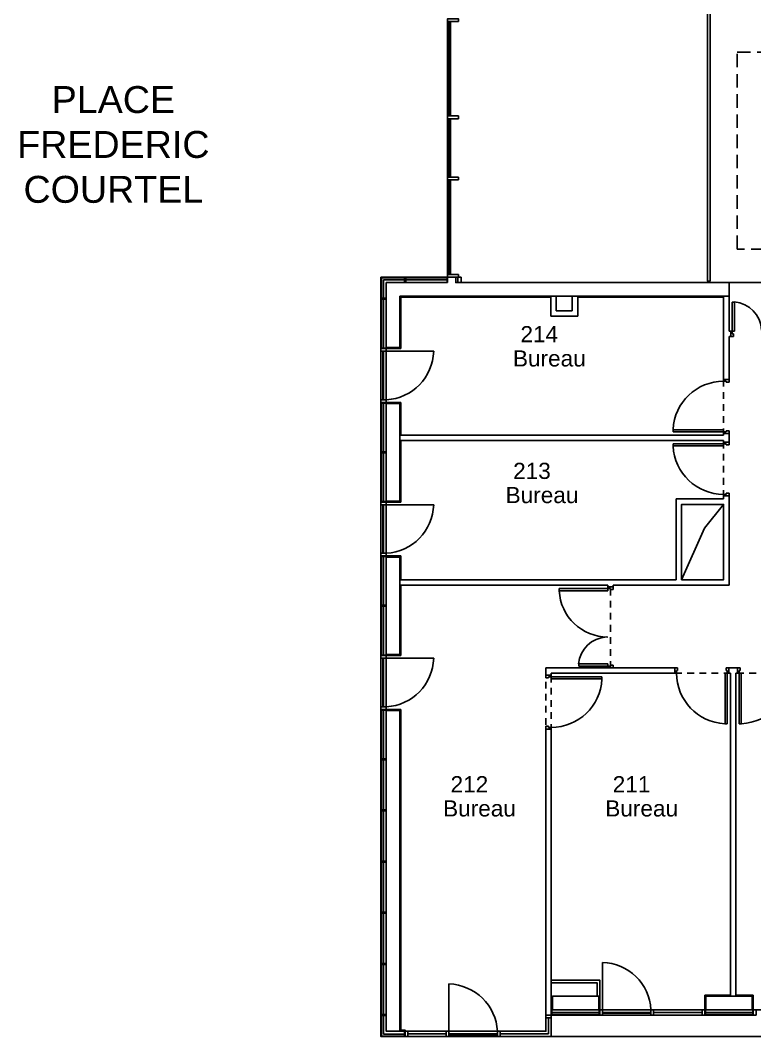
# Model space of a CAD drawing. Header units: metres. Extents: x 492 to 631, y -916 to -790.
# Drawn here: x 565.2 to 578.83, y -912.61 to -893.74 of the extents above; entities that cross this region are included whole.
import ezdxf

# ---------------------------------------------------------------- set-up
doc = ezdxf.new("R2010")
doc.units = ezdxf.units.M
for name, pattern in [('CACHE', [0.375, 0.25, -0.125]), ('CACHE2', [0.1875, 0.125, -0.0625]), ('CONTINU', [0])]:
    doc.linetypes.add(name, pattern=pattern)
for name, color, linetype in [('_numérotation salles', 8, 'Continuous'), ('Désignation', 8, 'CONTINU'), ('GEX_VOL_Archi', 8, 'Continuous')]:
    doc.layers.add(name, color=color, linetype=linetype)
doc.styles.add('G100TXT-droit', font='swissl.ttf', dxfattribs={"height": 0.2})
doc.styles.get("Standard").update_dxf_attribs({"font": 'swissl.ttf'})
doc.linetypes.add('ISOLATION', pattern='A,0.0001,-0.1,[134,ltypeshp.shx,S=0.1,R=0,X=-0.1,Y=0],-0.2,[134,ltypeshp.shx,S=0.1,R=180,X=0.1,Y=0],-0.1', length=0.4001)

msp = doc.modelspace()

# ---------------------------------------------------------------- linework, layer by layer
at = {"layer": 'GEX_VOL_Archi', "color": 7, "ltscale": 2}
for p, q in [((573.132, -893.758), (573.132, -895.514)), ((573.157, -893.758), (573.157, -895.514)), ((573.185, -893.758), (573.185, -895.514)), ((573.132, -895.564), (573.132, -896.752)), ((573.157, -895.564), (573.157, -896.652)), ((573.185, -895.564), (573.185, -896.652)), ((573.132, -896.702), (573.132, -898.458)), ((573.157, -896.702), (573.157, -898.458)), ((573.185, -896.702), (573.185, -898.458)), ((573.132, -898.608), (573.132, -898.508)), ((575.047, -898.878), (572.264, -898.878)), ((578.256, -898.878), (575.547, -898.878)), ((571.93, -900.783), (571.93, -899.883)), ((571.994, -899.883), (572.874, -899.883)), ((571.93, -903.633), (571.93, -902.733)), ((571.994, -902.733), (572.874, -902.733)), ((577.376, -902.625), (578.256, -902.625)), ((577.376, -904.125), (577.376, -902.625)), ((578.356, -902.569), (578.356, -904.225)), ((571.93, -906.483), (571.93, -905.583)), ((571.994, -905.583), (572.874, -905.583)), ((576.007, -912.108), (576.007, -911.229)), ((573.157, -912.508), (573.157, -911.629)), ((576.907, -912.172), (576.007, -912.172)), ((572.344, -912.608), (624.944, -912.608)), ((574.057, -912.572), (573.157, -912.572))]:
    msp.add_line(p, q, dxfattribs=at)
at = {"layer": 'GEX_VOL_Archi', "color": 7, "linetype": 'ISOLATION'}
for p, q in [((571.94, -898.898), (571.94, -898.554)), ((571.94, -912.218), (571.94, -912.562))]:
    msp.add_line(p, q, dxfattribs=at)
at = {"layer": 'GEX_VOL_Archi', "color": 7, "ltscale": 0.08}
for p, q in [((572.354, -898.554), (573.122, -898.554)), ((573.324, -898.608), (573.324, -898.508)), ((571.94, -899.823), (571.94, -898.918)), ((571.94, -899.823), (571.94, -898.918)), ((571.94, -901.748), (571.94, -900.843)), ((571.94, -901.748), (571.94, -900.843)), ((571.94, -902.673), (571.94, -901.768)), ((571.94, -902.673), (571.94, -901.768)), ((571.94, -904.598), (571.94, -903.693)), ((571.94, -904.598), (571.94, -903.693)), ((571.94, -905.523), (571.94, -904.618)), ((571.94, -905.523), (571.94, -904.618)), ((571.94, -907.448), (571.94, -906.543)), ((571.94, -907.448), (571.94, -906.543)), ((571.94, -908.397), (571.94, -907.467)), ((571.94, -909.348), (571.94, -908.418)), ((571.94, -910.298), (571.94, -909.368)), ((571.94, -911.248), (571.94, -910.318)), ((571.94, -912.198), (571.94, -911.268)), ((575.947, -912.162), (575.067, -912.162)), ((575.947, -912.162), (575.067, -912.162)), ((578.797, -912.162), (577.917, -912.162)), ((578.797, -912.162), (577.917, -912.162))]:
    msp.add_line(p, q, dxfattribs=at)
at = {"layer": 'GEX_VOL_Archi', "color": 7}
for p, q in [((573.382, -898.608), (573.282, -898.608)), ((578.345, -898.607), (579.862, -898.608)), ((572.264, -898.878), (572.264, -899.833)), ((575.047, -899.231), (575.047, -898.878)), ((575.147, -899.131), (575.147, -898.856)), ((575.447, -899.131), (575.447, -898.856)), ((575.547, -899.231), (575.547, -898.878)), ((578.256, -898.878), (578.256, -900.409)), ((578.356, -899.507), (578.356, -898.857)), ((578.417, -898.968), (578.417, -899.507)), ((578.457, -898.968), (578.417, -898.968)), ((578.457, -899.507), (578.457, -898.968)), ((575.447, -899.131), (575.147, -899.131)), ((575.547, -899.231), (575.047, -899.231)), ((578.357, -899.507), (578.387, -899.507)), ((578.417, -899.507), (578.387, -899.507)), ((578.387, -899.507), (578.387, -899.607)), ((578.417, -899.557), (578.417, -899.507)), ((578.417, -899.507), (578.457, -899.507)), ((578.356, -900.409), (578.356, -899.607)), ((578.357, -899.607), (578.387, -899.607)), ((578.387, -899.607), (578.437, -899.607)), ((578.437, -899.557), (578.417, -899.557)), ((578.437, -899.607), (578.437, -899.557)), ((571.944, -899.883), (571.944, -900.783)), ((572.264, -899.833), (571.994, -899.833)), ((578.256, -900.409), (578.356, -900.409)), ((578.256, -900.439), (578.256, -900.409)), ((578.356, -900.409), (578.256, -900.409)), ((578.306, -900.439), (578.256, -900.439)), ((578.306, -900.459), (578.306, -900.439)), ((578.356, -900.459), (578.306, -900.459)), ((578.356, -900.459), (578.356, -900.409)), ((572.264, -900.833), (571.994, -900.833)), ((572.264, -900.833), (572.264, -901.439)), ((577.317, -901.339), (577.317, -901.379)), ((578.256, -901.339), (577.317, -901.339)), ((577.317, -901.379), (578.256, -901.379)), ((578.256, -901.379), (578.256, -901.339)), ((578.306, -901.379), (578.256, -901.379)), ((578.256, -901.379), (578.256, -901.409)), ((578.256, -901.409), (578.356, -901.409)), ((578.356, -901.409), (578.256, -901.409)), ((578.256, -901.409), (578.256, -901.439)), ((578.306, -901.359), (578.306, -901.379)), ((578.356, -901.359), (578.306, -901.359)), ((578.356, -901.409), (578.356, -901.359)), ((578.356, -901.409), (578.356, -901.569)), ((578.256, -901.439), (572.264, -901.439)), ((577.424, -901.539), (572.264, -901.539)), ((577.424, -901.539), (572.264, -901.539)), ((578.256, -901.539), (572.264, -901.539)), ((572.264, -901.539), (572.264, -902.683)), ((577.317, -901.599), (578.256, -901.599)), ((577.317, -901.639), (577.317, -901.599)), ((578.256, -901.539), (578.256, -901.569)), ((578.256, -901.569), (578.356, -901.569)), ((578.256, -901.599), (578.256, -901.569)), ((578.356, -901.569), (578.256, -901.569)), ((578.256, -901.599), (578.256, -901.639)), ((578.306, -901.599), (578.256, -901.599)), ((578.306, -901.619), (578.306, -901.599)), ((578.356, -901.569), (578.356, -901.619)), ((578.256, -901.639), (577.317, -901.639)), ((578.356, -901.619), (578.306, -901.619)), ((578.256, -902.539), (578.256, -902.569)), ((578.306, -902.539), (578.256, -902.539)), ((578.356, -902.519), (578.306, -902.519)), ((578.306, -902.519), (578.306, -902.539)), ((578.356, -902.519), (578.356, -902.569)), ((571.944, -902.733), (571.944, -903.633)), ((572.264, -902.683), (571.994, -902.683)), ((578.256, -902.569), (578.256, -902.625)), ((578.356, -902.569), (578.256, -902.569)), ((578.256, -902.569), (578.356, -902.569)), ((572.264, -903.683), (571.994, -903.683)), ((572.264, -903.683), (572.264, -904.125)), ((577.376, -904.125), (572.264, -904.125)), ((576.104, -904.225), (572.264, -904.225)), ((572.264, -904.225), (572.264, -905.533)), ((576.104, -904.258), (576.104, -904.225)), ((578.356, -904.225), (576.204, -904.225)), ((576.204, -904.258), (576.204, -904.225)), ((575.205, -904.288), (576.104, -904.288)), ((575.205, -904.328), (575.205, -904.288)), ((576.104, -904.328), (575.205, -904.328)), ((576.104, -904.258), (576.204, -904.258)), ((576.104, -904.288), (576.104, -904.258)), ((576.104, -904.288), (576.104, -904.328)), ((576.154, -904.288), (576.104, -904.288)), ((576.154, -904.308), (576.154, -904.288)), ((576.204, -904.308), (576.154, -904.308)), ((576.204, -904.258), (576.204, -904.308)), ((572.264, -905.533), (571.994, -905.533)), ((571.944, -905.583), (571.944, -906.483)), ((577.352, -905.758), (574.957, -905.758)), ((574.957, -905.758), (574.957, -905.896)), ((576.104, -905.688), (575.565, -905.688)), ((575.565, -905.688), (575.565, -905.728)), ((575.565, -905.728), (576.104, -905.728)), ((576.104, -905.728), (576.104, -905.688)), ((576.104, -905.728), (576.104, -905.758)), ((576.154, -905.728), (576.104, -905.728)), ((576.104, -905.758), (576.204, -905.758)), ((576.204, -905.708), (576.154, -905.708)), ((576.154, -905.708), (576.154, -905.728)), ((576.204, -905.758), (576.204, -905.708)), ((577.352, -905.758), (577.352, -905.858)), ((577.402, -905.758), (577.352, -905.758)), ((577.402, -905.758), (577.402, -905.808)), ((578.302, -905.758), (578.302, -905.808)), ((578.352, -905.758), (578.302, -905.758)), ((578.352, -905.858), (578.352, -905.758)), ((578.352, -905.758), (578.512, -905.758)), ((578.352, -905.858), (578.352, -905.758)), ((578.352, -905.858), (578.352, -905.758)), ((578.512, -905.858), (578.512, -905.758)), ((578.512, -905.758), (578.562, -905.758)), ((578.512, -905.858), (578.512, -905.758)), ((578.562, -905.758), (578.562, -905.808)), ((574.957, -905.896), (574.957, -905.946)), ((575.057, -905.896), (574.957, -905.896)), ((574.957, -905.946), (575.007, -905.946)), ((575.007, -905.946), (575.007, -905.926)), ((575.007, -905.926), (575.057, -905.926)), ((575.057, -905.858), (577.352, -905.858)), ((575.057, -905.858), (575.057, -905.896)), ((575.057, -905.926), (575.057, -905.896)), ((575.057, -905.926), (575.057, -905.966)), ((575.996, -905.926), (575.057, -905.926)), ((575.996, -905.966), (575.996, -905.926)), ((577.382, -905.858), (577.352, -905.858)), ((577.382, -905.808), (577.382, -905.858)), ((577.402, -905.808), (577.382, -905.808)), ((578.322, -905.858), (578.282, -905.858)), ((578.282, -905.858), (578.282, -906.797)), ((578.302, -905.808), (578.322, -905.808)), ((578.322, -905.808), (578.322, -905.858)), ((578.322, -906.797), (578.322, -905.858)), ((578.322, -905.858), (578.352, -905.858)), ((578.352, -905.858), (578.382, -905.858)), ((578.382, -905.858), (578.382, -911.838)), ((578.482, -905.858), (578.482, -911.838)), ((578.482, -905.858), (578.512, -905.858)), ((578.542, -905.858), (578.512, -905.858)), ((578.562, -905.808), (578.542, -905.808)), ((578.542, -905.808), (578.542, -905.858)), ((578.542, -905.858), (578.582, -905.858)), ((578.542, -906.797), (578.542, -905.858)), ((578.582, -905.858), (578.582, -906.797)), ((575.057, -905.966), (575.996, -905.966)), ((572.264, -906.533), (571.994, -906.533)), ((572.264, -906.533), (572.264, -912.488)), ((574.957, -906.846), (575.007, -906.846)), ((574.957, -906.846), (574.957, -906.896)), ((574.957, -906.896), (574.957, -912.208)), ((574.957, -906.896), (575.057, -906.896)), ((575.007, -906.846), (575.007, -906.866)), ((575.007, -906.866), (575.057, -906.866)), ((575.057, -906.866), (575.057, -906.896)), ((575.057, -906.896), (575.057, -912.108)), ((578.282, -906.797), (578.322, -906.797)), ((578.582, -906.797), (578.542, -906.797)), ((571.994, -911.858), (571.994, -907.008)), ((571.994, -912.498), (571.994, -911.858)), ((575.957, -911.838), (575.957, -912.108)), ((577.907, -911.838), (578.382, -911.838)), ((577.907, -911.838), (577.907, -912.108)), ((578.482, -911.838), (578.807, -911.838)), ((578.807, -911.838), (578.807, -912.108)), ((576.007, -912.158), (576.907, -912.158)), ((576.957, -912.158), (577.857, -912.158)), ((572.394, -912.558), (573.107, -912.558)), ((573.157, -912.558), (574.057, -912.558)), ((574.107, -912.558), (575.007, -912.558))]:
    msp.add_line(p, q, dxfattribs=at)
for points in [[(578.006, -898.578), (577.956, -898.578), (577.956, -893.338), (578.006, -893.338)], [(573.282, -898.508), (573.382, -898.508), (573.382, -898.608), (573.282, -898.608)], [(571.894, -899.883), (571.894, -899.833), (571.994, -899.833), (571.994, -899.883)], [(571.894, -900.783), (571.894, -899.883), (571.994, -899.883), (571.994, -900.783)], [(571.894, -900.833), (571.894, -900.783), (571.994, -900.783), (571.994, -900.833)], [(571.894, -900.833), (571.894, -900.783), (571.994, -900.783), (571.994, -900.833)], [(571.994, -900.853), (572.244, -900.853), (572.244, -902.663), (571.994, -902.663)], [(571.894, -902.733), (571.894, -902.683), (571.994, -902.683), (571.994, -902.733)], [(571.894, -903.633), (571.894, -902.733), (571.994, -902.733), (571.994, -903.633)], [(571.894, -903.683), (571.894, -903.633), (571.994, -903.633), (571.994, -903.683)], [(571.894, -903.683), (571.894, -903.633), (571.994, -903.633), (571.994, -903.683)], [(571.994, -903.703), (572.244, -903.703), (572.244, -905.513), (571.994, -905.513)], [(571.894, -905.583), (571.894, -905.533), (571.994, -905.533), (571.994, -905.583)], [(571.894, -906.483), (571.894, -905.583), (571.994, -905.583), (571.994, -906.483)], [(571.894, -906.533), (571.894, -906.483), (571.994, -906.483), (571.994, -906.533)], [(571.894, -906.533), (571.894, -906.483), (571.994, -906.483), (571.994, -906.533)], [(571.994, -906.553), (572.244, -906.553), (572.244, -912.508), (571.994, -912.508)], [(575.937, -912.108), (575.077, -912.108), (575.077, -911.858), (575.937, -911.858)], [(578.787, -912.108), (577.927, -912.108), (577.927, -911.858), (578.787, -911.858)], [(576.007, -912.208), (575.957, -912.208), (575.957, -912.108), (576.007, -912.108)], [(576.907, -912.208), (576.007, -912.208), (576.007, -912.108), (576.907, -912.108)], [(576.957, -912.208), (576.907, -912.208), (576.907, -912.108), (576.957, -912.108)], [(576.957, -912.208), (576.907, -912.208), (576.907, -912.108), (576.957, -912.108)], [(576.957, -912.208), (576.907, -912.208), (576.907, -912.108), (576.957, -912.108)], [(576.957, -912.208), (576.907, -912.208), (576.907, -912.108), (576.957, -912.108)], [(577.857, -912.208), (576.957, -912.208), (576.957, -912.108), (577.857, -912.108)], [(577.907, -912.208), (577.857, -912.208), (577.857, -912.108), (577.907, -912.108)], [(578.857, -912.208), (578.807, -912.208), (578.807, -912.108), (578.857, -912.108)], [(575.057, -912.258), (575.057, -912.208), (574.957, -912.208), (574.957, -912.258)], [(572.394, -912.608), (572.344, -912.608), (572.344, -912.508), (572.394, -912.508)], [(573.107, -912.608), (572.394, -912.608), (572.394, -912.508), (573.107, -912.508)], [(573.157, -912.608), (573.107, -912.608), (573.107, -912.508), (573.157, -912.508)], [(573.157, -912.608), (573.107, -912.608), (573.107, -912.508), (573.157, -912.508)], [(574.057, -912.608), (573.157, -912.608), (573.157, -912.508), (574.057, -912.508)], [(574.107, -912.608), (574.057, -912.608), (574.057, -912.508), (574.107, -912.508)], [(574.107, -912.608), (574.057, -912.608), (574.057, -912.508), (574.107, -912.508)], [(574.107, -912.608), (574.057, -912.608), (574.057, -912.508), (574.107, -912.508)], [(574.107, -912.608), (574.057, -912.608), (574.057, -912.508), (574.107, -912.508)]]:
    msp.add_lwpolyline(points, close=True, dxfattribs=at)
at = {"layer": 'GEX_VOL_Archi', "color": 7, "ltscale": 2}
for points in [[(573.332, -893.758), (573.132, -893.758), (573.132, -893.708), (573.332, -893.708)], [(573.332, -895.564), (573.132, -895.564), (573.132, -895.514), (573.332, -895.514)], [(573.332, -896.702), (573.132, -896.702), (573.132, -896.652), (573.332, -896.652)], [(573.122, -898.608), (572.354, -898.608), (572.354, -898.518), (573.122, -898.518)], [(573.332, -898.508), (573.132, -898.508), (573.132, -898.458), (573.332, -898.458)], [(571.994, -898.918), (571.994, -899.823), (571.905, -899.823), (571.904, -898.918)], [(571.994, -898.918), (571.994, -899.823), (571.905, -899.823), (571.904, -898.918)], [(571.994, -900.843), (571.994, -901.748), (571.904, -901.748), (571.904, -900.843)], [(571.994, -900.843), (571.994, -901.748), (571.904, -901.748), (571.904, -900.843)], [(571.994, -901.768), (571.994, -902.673), (571.905, -902.673), (571.904, -901.768)], [(571.994, -901.768), (571.994, -902.673), (571.905, -902.673), (571.904, -901.768)], [(577.476, -902.725), (578.256, -902.725), (578.256, -904.125), (577.476, -904.125)], [(571.994, -903.693), (571.994, -904.598), (571.905, -904.598), (571.904, -903.693)], [(571.994, -903.693), (571.994, -904.598), (571.905, -904.598), (571.904, -903.693)], [(571.994, -904.618), (571.994, -905.523), (571.905, -905.523), (571.904, -904.618)], [(571.994, -904.618), (571.994, -905.523), (571.905, -905.523), (571.904, -904.618)], [(571.994, -906.543), (571.994, -907.448), (571.904, -907.448), (571.904, -906.543)], [(571.994, -906.543), (571.994, -907.448), (571.904, -907.448), (571.904, -906.543)], [(571.994, -907.467), (571.994, -908.397), (571.904, -908.397), (571.904, -907.467)], [(571.994, -908.418), (571.994, -909.348), (571.904, -909.348), (571.904, -908.418)], [(571.994, -909.368), (571.994, -910.298), (571.904, -910.298), (571.904, -909.368)], [(571.994, -910.318), (571.994, -911.248), (571.904, -911.248), (571.904, -910.318)], [(571.994, -911.268), (571.994, -912.198), (571.904, -912.198), (571.904, -911.268)], [(575.067, -912.108), (575.947, -912.108), (575.947, -912.198), (575.067, -912.198)], [(575.067, -912.108), (575.947, -912.108), (575.947, -912.198), (575.067, -912.198)], [(575.067, -912.108), (575.947, -912.108), (575.947, -912.198), (575.067, -912.198)], [(577.917, -912.108), (578.797, -912.108), (578.797, -912.198), (577.917, -912.198)], [(577.917, -912.108), (578.797, -912.108), (578.797, -912.198), (577.917, -912.198)], [(577.917, -912.108), (578.797, -912.108), (578.797, -912.198), (577.917, -912.198)]]:
    msp.add_lwpolyline(points, close=True, dxfattribs=at)
at = {"layer": 'GEX_VOL_Archi', "color": 7, "linetype": 'CACHE'}
msp.add_lwpolyline([(578.506, -894.331), (579.766, -894.331), (579.766, -897.985), (578.506, -897.985)], close=True, dxfattribs=at)
at = {"layer": 'GEX_VOL_Archi', "color": 7}
for points in [[(571.994, -898.908), (571.894, -898.908), (571.894, -898.508), (572.344, -898.508), (572.344, -898.608)], [(571.994, -898.908), (571.994, -898.608), (572.334, -898.608), (572.334, -898.518), (571.904, -898.518), (571.904, -898.898), (571.994, -898.898)], [(573.132, -898.608), (573.132, -898.608), (573.132, -898.508), (573.282, -898.508), (573.282, -898.608)], [(571.994, -898.908), (571.994, -898.858), (571.994, -898.608), (573.132, -898.608)], [(572.244, -898.858), (572.244, -899.813), (571.994, -899.813), (571.994, -898.858), (571.994, -898.608)], [(573.282, -898.608), (578.356, -898.608), (578.356, -898.858), (572.244, -898.858)], [(575.957, -911.858), (575.957, -911.858), (575.957, -911.558), (575.057, -911.558)], [(575.082, -911.858), (575.082, -911.858), (575.082, -911.858), (575.907, -911.858), (575.907, -911.608), (575.057, -911.608)], [(575.082, -911.858), (575.082, -911.858), (575.082, -911.858), (575.937, -911.858)], [(571.994, -912.208), (571.894, -912.208), (571.894, -912.608), (572.344, -912.608), (572.344, -912.508)], [(571.994, -912.208), (571.994, -912.508), (572.334, -912.508), (572.334, -912.598), (571.904, -912.598), (571.904, -912.218), (571.994, -912.218)], [(571.994, -912.218), (571.904, -912.218), (571.904, -912.598), (572.334, -912.598), (572.334, -912.508)], [(574.107, -912.508), (574.957, -912.508), (574.957, -912.258)], [(572.264, -912.488), (572.344, -912.488), (572.344, -912.508), (572.244, -912.508), (572.244, -912.488), (572.244, -912.488)]]:
    msp.add_lwpolyline(points, dxfattribs=at)
at = {"layer": 'GEX_VOL_Archi', "color": 7, "linetype": 'ISOLATION'}
for points in [[(571.94, -898.554), (572.334, -898.554)], [(571.94, -912.562), (572.334, -912.562)]]:
    msp.add_lwpolyline(points, dxfattribs=at)
at = {"layer": 'GEX_VOL_Archi', "color": 7, "ltscale": 2}
for points in [[(572.344, -898.608), (572.344, -898.608), (572.344, -898.508), (573.132, -898.508), (573.132, -898.608)], [(572.354, -898.608), (572.354, -898.518), (573.122, -898.518), (573.122, -898.608)], [(573.122, -898.608), (573.122, -898.608), (573.122, -898.518), (572.354, -898.518), (572.354, -898.608)], [(571.994, -899.823), (571.994, -899.833), (571.895, -899.833), (571.894, -898.908), (571.994, -898.908), (571.994, -898.918), (571.904, -898.918), (571.905, -899.823), (571.994, -899.823)], [(571.994, -899.823), (571.994, -899.833), (571.895, -899.833), (571.894, -898.908), (571.994, -898.908), (571.994, -898.918), (571.904, -898.918), (571.905, -899.823), (571.994, -899.823)], [(571.994, -901.748), (571.994, -901.758), (571.894, -901.758), (571.894, -900.833), (571.994, -900.833), (571.994, -900.843), (571.904, -900.843), (571.904, -901.748), (571.994, -901.748)], [(571.994, -901.748), (571.994, -901.758), (571.894, -901.758), (571.894, -900.833), (571.994, -900.833), (571.994, -900.843), (571.904, -900.843), (571.904, -901.748), (571.994, -901.748)], [(571.994, -902.673), (571.994, -902.683), (571.895, -902.683), (571.894, -901.758), (571.994, -901.758), (571.994, -901.768), (571.904, -901.768), (571.905, -902.673), (571.994, -902.673)], [(571.994, -902.673), (571.994, -902.683), (571.895, -902.683), (571.894, -901.758), (571.994, -901.758), (571.994, -901.768), (571.904, -901.768), (571.905, -902.673), (571.994, -902.673)], [(577.476, -904.125), (577.476, -902.725), (578.256, -902.725), (577.9, -903.165), (577.476, -904.125)], [(571.994, -904.598), (571.994, -904.608), (571.895, -904.608), (571.894, -903.683), (571.994, -903.683), (571.994, -903.693), (571.904, -903.693), (571.905, -904.598), (571.994, -904.598)], [(571.994, -904.598), (571.994, -904.608), (571.895, -904.608), (571.894, -903.683), (571.994, -903.683), (571.994, -903.693), (571.904, -903.693), (571.905, -904.598), (571.994, -904.598)], [(571.994, -905.523), (571.994, -905.533), (571.895, -905.533), (571.894, -904.608), (571.994, -904.608), (571.994, -904.618), (571.904, -904.618), (571.905, -905.523), (571.994, -905.523)], [(571.994, -905.523), (571.994, -905.533), (571.895, -905.533), (571.894, -904.608), (571.994, -904.608), (571.994, -904.618), (571.904, -904.618), (571.905, -905.523), (571.994, -905.523)], [(571.994, -907.448), (571.994, -907.458), (571.894, -907.458), (571.894, -906.533), (571.994, -906.533), (571.994, -906.543), (571.904, -906.543), (571.904, -907.448), (571.994, -907.448)], [(571.994, -907.448), (571.994, -907.458), (571.894, -907.458), (571.894, -906.533), (571.994, -906.533), (571.994, -906.543), (571.904, -906.543), (571.904, -907.448), (571.994, -907.448)], [(571.994, -908.397), (571.994, -908.407), (571.894, -908.407), (571.894, -907.457), (571.994, -907.457), (571.994, -907.467), (571.904, -907.467), (571.904, -908.397), (571.994, -908.397)], [(571.994, -909.348), (571.994, -909.358), (571.894, -909.358), (571.894, -908.408), (571.994, -908.408), (571.994, -908.418), (571.904, -908.418), (571.904, -909.348), (571.994, -909.348)], [(571.994, -910.298), (571.994, -910.308), (571.894, -910.308), (571.894, -909.358), (571.994, -909.358), (571.994, -909.368), (571.904, -909.368), (571.904, -910.298), (571.994, -910.298)], [(571.994, -911.248), (571.994, -911.258), (571.894, -911.258), (571.894, -910.308), (571.994, -910.308), (571.994, -910.318), (571.904, -910.318), (571.904, -911.248), (571.994, -911.248)], [(571.994, -912.198), (571.994, -912.208), (571.894, -912.208), (571.894, -911.258), (571.994, -911.258), (571.994, -911.268), (571.904, -911.268), (571.904, -912.198), (571.994, -912.198)], [(575.947, -912.108), (575.957, -912.108), (575.957, -912.208), (575.057, -912.208), (575.057, -912.108), (575.067, -912.108), (575.067, -912.198), (575.947, -912.198), (575.947, -912.108)], [(575.947, -912.108), (575.957, -912.108), (575.957, -912.208), (575.057, -912.208), (575.057, -912.108), (575.067, -912.108), (575.067, -912.198), (575.947, -912.198), (575.947, -912.108)], [(578.797, -912.108), (578.807, -912.108), (578.807, -912.208), (577.907, -912.208), (577.907, -912.108), (577.917, -912.108), (577.917, -912.198), (578.797, -912.198), (578.797, -912.108)], [(578.797, -912.108), (578.807, -912.108), (578.807, -912.208), (577.907, -912.208), (577.907, -912.108), (577.917, -912.108), (577.917, -912.198), (578.797, -912.198), (578.797, -912.108)], [(574.107, -912.608), (574.107, -912.608), (575.057, -912.608), (575.057, -912.258), (575.007, -912.258), (575.007, -912.558)]]:
    msp.add_lwpolyline(points, dxfattribs=at)
at = {"layer": 'GEX_VOL_Archi', "color": 7, "linetype": 'CACHE2', "flags": 128}
for points in [[(578.256, -901.439), (578.256, -898.878), (575.547, -898.878), (575.547, -899.231), (575.047, -899.231), (575.047, -898.878), (572.264, -898.878), (572.264, -899.833), (571.994, -899.833), (571.994, -900.833), (572.264, -900.833), (572.264, -901.439), (578.256, -901.439)], [(578.256, -901.539), (572.264, -901.539), (572.264, -902.683), (571.994, -902.683), (571.994, -903.683), (572.264, -903.683), (572.264, -904.125), (577.376, -904.125), (577.376, -902.625), (578.256, -902.625), (578.256, -901.539)], [(576.104, -904.328), (576.104, -904.225), (572.264, -904.225), (572.264, -905.533), (571.994, -905.533), (571.994, -906.533), (572.264, -906.533), (572.264, -912.488), (572.344, -912.488), (572.344, -912.508), (574.957, -912.508), (574.957, -905.758), (576.154, -905.758), (576.154, -904.288), (576.104, -904.288), (576.104, -904.225)], [(578.382, -905.858), (575.057, -905.858), (575.057, -911.558), (575.957, -911.558), (575.957, -912.108), (577.907, -912.108), (577.907, -911.838), (578.382, -911.838), (578.382, -905.858)], [(581.782, -905.858), (578.482, -905.858), (578.482, -911.838), (578.807, -911.838), (578.807, -912.108), (580.757, -912.108), (580.757, -911.838), (581.782, -911.838), (581.782, -905.858)]]:
    msp.add_lwpolyline(points, dxfattribs=at)
at = {"layer": 'GEX_VOL_Archi', "color": 7}
for centre, radius, start, end in [((578.417, -899.507), 0.541, 2.0041, 85.7561), ((578.256, -901.379), 0.94, 90, 177.2706), ((578.256, -901.599), 0.94, 182.7294, 270), ((576.104, -904.288), 0.9, 182.7294, 270), ((576.104, -905.728), 0.541, 92.0041, 175.7561), ((578.322, -905.858), 0.94, 179.9976, 267.2682), ((578.542, -905.858), 0.94, 272.7318, 0.0024), ((575.057, -905.926), 0.94, 270, 357.2706)]:
    msp.add_arc(centre, radius, start, end, dxfattribs=at)
at = {"layer": 'GEX_VOL_Archi', "color": 7, "ltscale": 2}
for centre, start, end in [((571.946, -899.856), 273.0113, 358.3307), ((571.946, -902.706), 273.0113, 358.3307), ((571.946, -905.556), 273.0113, 358.3307), ((575.98, -912.157), 3.0113, 88.3307), ((573.13, -912.557), 3.0113, 88.3307)]:
    msp.add_arc(centre, 0.928, start, end, dxfattribs=at)

# ---------------------------------------------------------------- texts
at = {"layer": '_numérotation salles', "color": 7, "char_height": 0.3, "attachment_point": 1, "style": 'G100TXT-droit'}
for s, insert in [('214', (574.484, -899.415)), ('213', (574.348, -901.953)), ('212', (573.187, -907.771)), ('211', (576.197, -907.771))]:
    msp.add_mtext_dynamic_manual_height_columns(s, width=1.61618, gutter_width=1, heights=[0], dxfattribs=dict(at, insert=insert))
at = {"layer": 'Désignation', "color": 7, "char_height": 0.3, "attachment_point": 1, "style": 'G100TXT-droit'}
for insert in [(574.345, -899.865), (574.209, -902.402), (573.048, -908.22), (576.059, -908.22)]:
    msp.add_mtext_dynamic_manual_height_columns('Bureau', width=2.79638, gutter_width=1, heights=[0.353], dxfattribs=dict(at, insert=insert))
at = {"layer": 'GEX_VOL_Archi', "color": 7, "insert": (566.927, -896.046), "char_height": 0.5, "width": 0.5276, "attachment_point": 5}
msp.add_mtext('PLACE FREDERIC COURTEL', dxfattribs=at)

doc.saveas('drawing.dxf')
